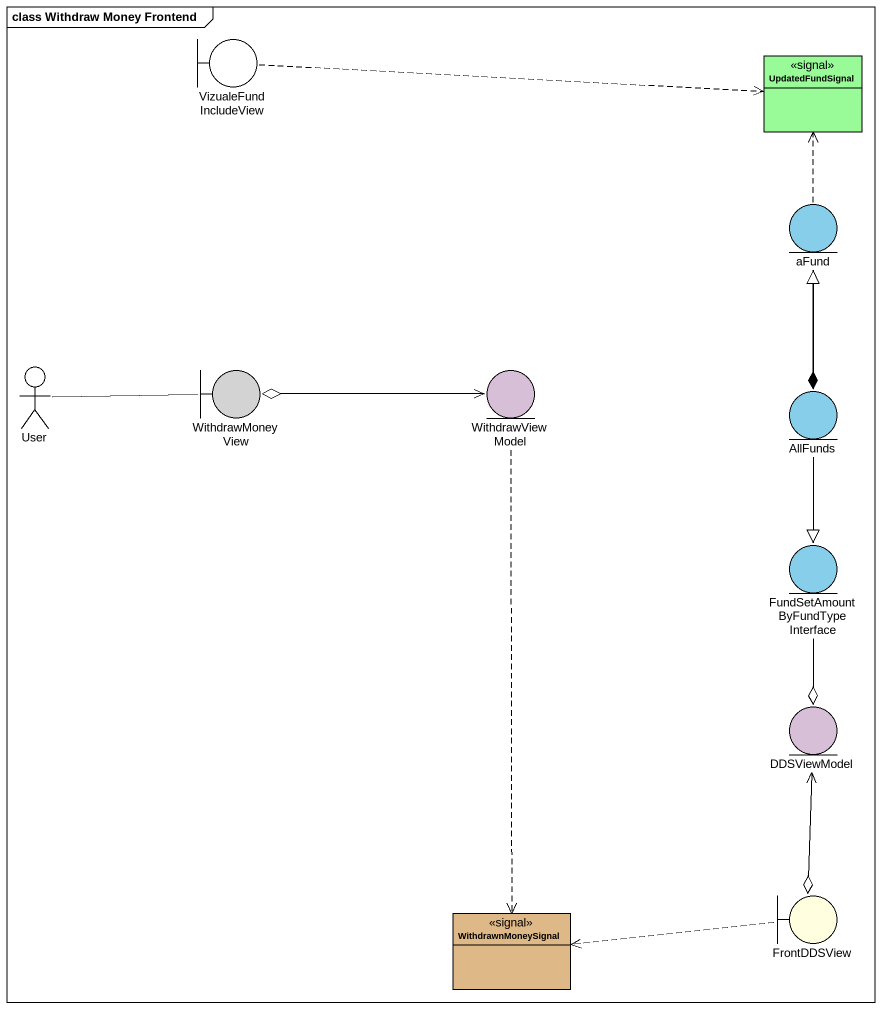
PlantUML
@startuml
mainframe class Withdraw Money Frontend
allowmixing
hide circle
hide empty members
boundary VizualeFundIncludeView
class UpdatedFundSignal <<signal>> #98FB98
entity aFund #87CEEB
actor User
boundary WithdrawMoneyView #D3D3D3
entity WithdrawViewModel #D8BFD8
entity AllFunds #87CEEB
entity "FundSetAmountByFundTypeInterface" as FundSetAmountByFundTypeInter #87CEEB
entity DDSViewModel #D8BFD8
boundary FrontDDSView #FFFFE0
class WithdrawnMoneySignal <<signal>> #DEB887
VizualeFundIncludeView .right.> UpdatedFundSignal
aFund .up.> UpdatedFundSignal
aFund --* AllFunds
User -right- WithdrawMoneyView
WithdrawViewModel <-left-o WithdrawMoneyView
WithdrawViewModel ..> WithdrawnMoneySignal
AllFunds -up-|> aFund
AllFunds --|> FundSetAmountByFundTypeInter
FundSetAmountByFundTypeInter --o DDSViewModel
DDSViewModel <--o FrontDDSView
FrontDDSView .left.> WithdrawnMoneySignal
@enduml
